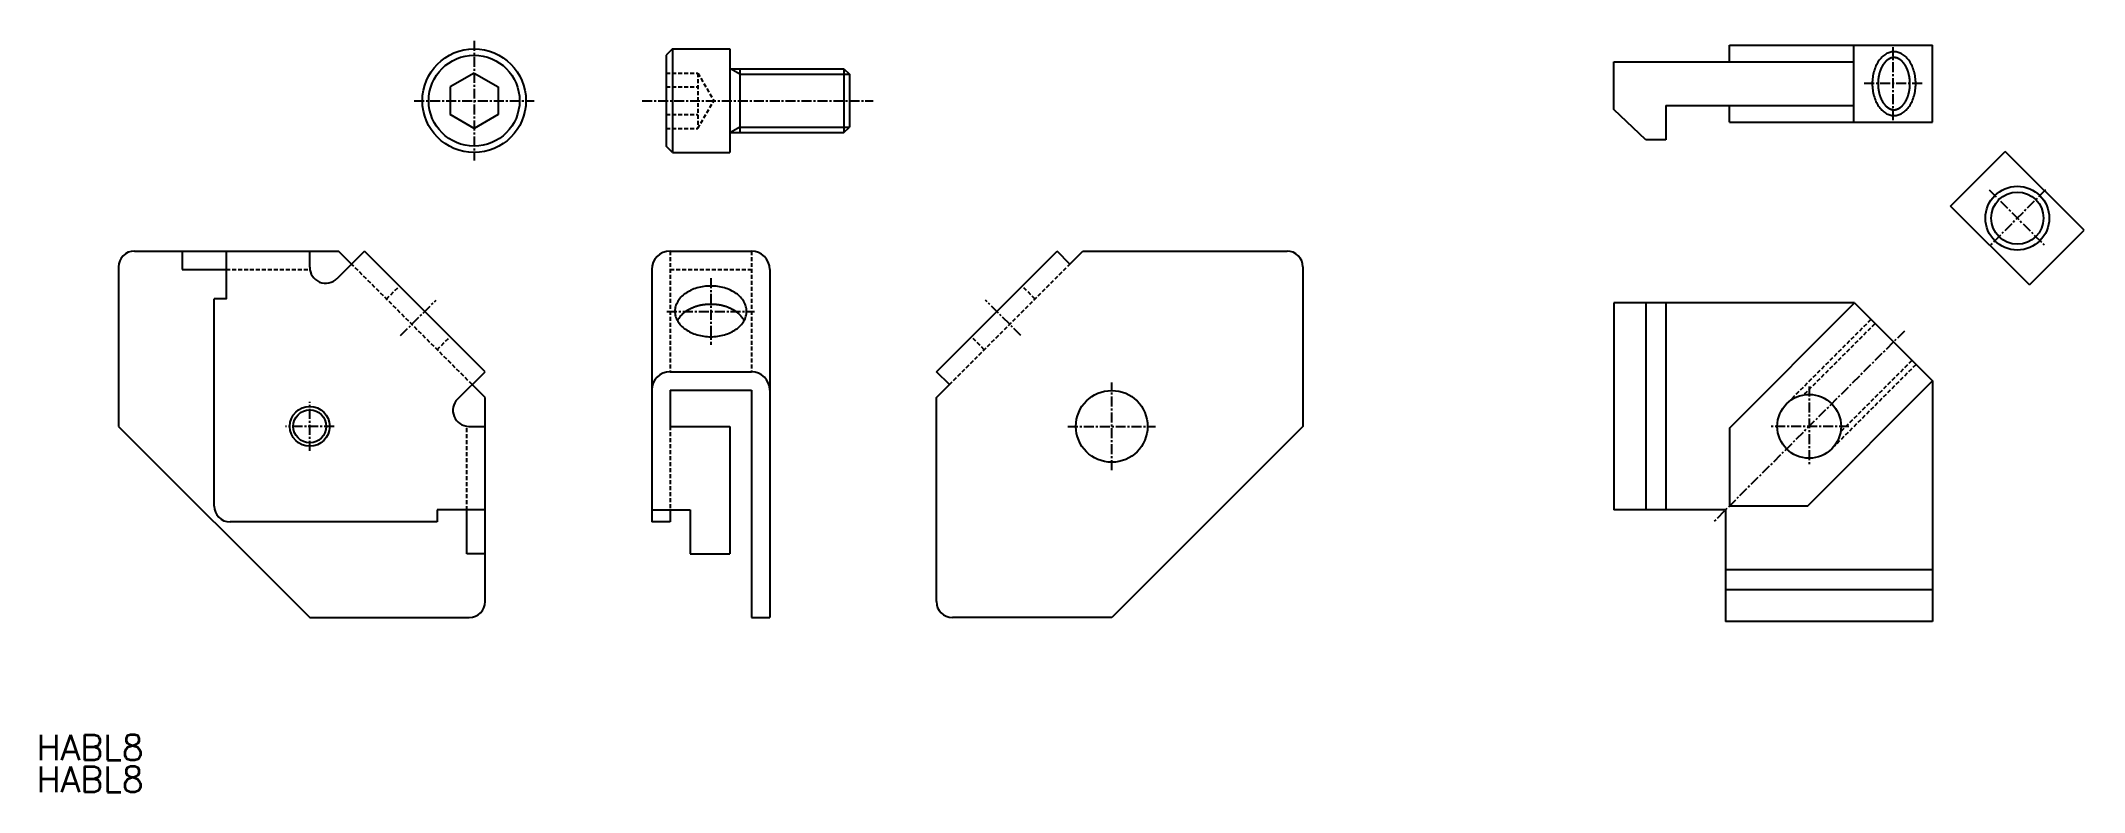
# Model space of a CAD drawing. Extents: x -49 to 207, y -37 to 58.
import ezdxf

# ---------------------------------------------------------------- set-up
doc = ezdxf.new("R2010")
doc.units = 0
doc.linetypes.add('CENTER', pattern=[2, 1.25, -0.25, 0.25, -0.25])
doc.linetypes.add('DASHED', pattern=[0.75, 0.5, -0.25])
doc.layers.get('0').update_dxf_attribs({"linetype": 'CONTINUOUS'})
doc.layers.add('CENTER', color=1, linetype='CENTER')
doc.styles.get("Standard").update_dxf_attribs({"font": 'txt.shx', "bigfont": 'extfont2.shx'})

msp = doc.modelspace()

# ---------------------------------------------------------------- linework, layer by layer
at = {"color": 7, "linetype": 'CONTINUOUS'}
for p, q in [((29.93, 56.76), (29.13, 55.96)), ((29.93, 56.76), (29.93, 43.76)), ((29.93, 56.76), (37.13, 56.76)), ((37.13, 56.76), (37.13, 43.76)), ((162.57, 55.15), (162.57, 57.25)), ((162.57, 57.25), (188.07, 57.25)), ((178.17, 47.55), (178.17, 57.25)), ((188.07, 47.55), (188.07, 57.25)), ((29.13, 55.96), (29.13, 44.56)), ((37.13, 54.26), (51.45, 54.26)), ((38.38, 54.26), (38.38, 46.26)), ((51.45, 54.26), (51.45, 46.26)), ((51.45, 54.26), (52.13, 53.58)), ((148.07, 55.15), (178.17, 55.15)), ((148.07, 49.15), (148.07, 55.15)), ((5.04, 53.72), (2.04, 51.99)), ((2.04, 51.99), (2.04, 48.52)), ((5.04, 53.72), (8.04, 51.99)), ((8.04, 51.99), (8.04, 48.52)), ((52.13, 53.58), (52.13, 46.93)), ((152.07, 45.35), (148.07, 49.15)), ((154.57, 49.65), (178.17, 49.65)), ((154.57, 49.65), (154.57, 45.35)), ((162.57, 47.55), (162.57, 49.65)), ((5.04, 46.79), (2.04, 48.52)), ((8.04, 48.52), (5.04, 46.79)), ((37.13, 46.26), (51.45, 46.26)), ((51.45, 46.26), (52.13, 46.93)), ((162.57, 47.55), (188.07, 47.55)), ((29.93, 43.76), (29.13, 44.56)), ((29.93, 43.76), (37.13, 43.76)), ((154.57, 45.35), (152.07, 45.35)), ((190.32, 37.04), (197.18, 43.9)), ((207.08, 34), (197.18, 43.9)), ((200.22, 27.14), (190.32, 37.04)), ((200.22, 27.14), (207.08, 34)), ((-37.59, 31.39), (-31.59, 31.39)), ((-31.59, 31.39), (-15.59, 31.39)), ((-31.59, 31.39), (-31.59, 29.09)), ((-15.59, 31.39), (-11.97, 31.39)), ((-15.59, 29.35), (-15.59, 31.39)), ((-12.17, 27.93), (-8.72, 31.39)), ((-10.35, 29.76), (-11.97, 31.39)), ((6.41, 16.25), (-8.72, 31.39)), ((29.63, 31.39), (39.83, 31.39)), ((63.05, 16.25), (78.19, 31.39)), ((79.81, 29.76), (78.19, 31.39)), ((79.81, 29.76), (81.44, 31.39)), ((81.44, 31.39), (107.05, 31.39)), ((-39.59, 29.39), (-39.59, 9.39)), ((-31.59, 29.09), (-26.09, 29.09)), ((27.33, 29.09), (27.33, -2.61)), ((42.13, 29.09), (42.13, -14.61)), ((109.05, 29.39), (109.05, 9.39)), ((-27.59, -0.61), (-27.59, 25.39)), ((148.07, 24.89), (148.07, -1.11)), ((178.28, 24.89), (148.07, 24.89)), ((152.07, 24.89), (152.07, -1.11)), ((154.57, 24.89), (154.57, -1.11)), ((162.57, 9.17), (178.28, 24.89)), ((178.28, 24.89), (188.07, 15.1)), ((2.96, 12.8), (6.41, 16.25)), ((29.63, 16.25), (39.83, 16.25)), ((64.68, 14.63), (63.05, 16.25)), ((6.41, 13), (4.79, 14.63)), ((6.41, 9.39), (6.41, 13)), ((29.63, 13.95), (29.63, 9.39)), ((29.63, 13.95), (39.83, 13.95)), ((39.83, 13.95), (39.83, -14.61)), ((63.05, 13), (64.68, 14.63)), ((63.05, -12.61), (63.05, 13)), ((172.35, -0.61), (188.07, 15.1)), ((188.07, 15.1), (188.07, -15.11)), ((-39.59, 9.39), (-15.59, -14.61)), ((4.37, 9.39), (6.41, 9.39)), ((6.41, -6.61), (6.41, 9.39)), ((29.63, 9.39), (37.13, 9.39)), ((37.13, 9.39), (37.13, -6.61)), ((109.05, 9.39), (85.05, -14.61)), ((162.57, 9.17), (162.57, -0.61)), ((6.41, -1.11), (0.41, -1.11)), ((0.41, -1.11), (0.41, -2.61)), ((4.11, -6.61), (4.11, -1.11)), ((27.33, -1.11), (32.13, -1.11)), ((29.63, -1.11), (29.63, -2.61)), ((32.13, -1.11), (32.13, -6.61)), ((162.07, -1.11), (148.07, -1.11)), ((162.07, -1.11), (162.07, -15.11)), ((172.35, -0.61), (162.57, -0.61)), ((0.41, -2.61), (-25.59, -2.61)), ((29.63, -2.61), (27.33, -2.61)), ((6.41, -6.61), (4.11, -6.61)), ((6.41, -12.61), (6.41, -6.61)), ((32.13, -6.61), (37.13, -6.61)), ((188.07, -8.61), (162.07, -8.61)), ((188.07, -11.11), (162.07, -11.11)), ((-15.59, -14.61), (4.41, -14.61)), ((39.83, -14.61), (42.13, -14.61)), ((85.05, -14.61), (65.05, -14.61)), ((188.07, -15.11), (162.07, -15.11))]:
    msp.add_line(p, q, dxfattribs=at)
at = {"color": 3, "linetype": 'CONTINUOUS'}
for p, q in [((38.38, 53.58), (37.21, 54.26)), ((38.38, 53.58), (52.13, 53.58)), ((38.38, 46.93), (37.21, 46.26)), ((38.38, 46.93), (52.13, 46.93))]:
    msp.add_line(p, q, dxfattribs=at)
at = {"color": 3, "linetype": 'DASHED'}
for p, q in [((29.13, 53.72), (33.13, 53.72)), ((29.13, 51.99), (33.13, 51.99)), ((33.13, 53.72), (35.13, 50.26)), ((33.13, 53.72), (33.13, 46.79)), ((33.13, 46.79), (35.13, 50.26)), ((29.13, 48.52), (33.13, 48.52)), ((29.13, 46.79), (33.13, 46.79)), ((29.63, 31.39), (29.63, 16.25)), ((39.83, 31.39), (39.83, 16.25)), ((-26.09, 29.09), (-15.59, 29.09)), ((4.79, 14.63), (-10.35, 29.76)), ((29.63, 29.09), (39.83, 29.09)), ((64.68, 14.63), (79.81, 29.76)), ((-5.96, 25.37), (-4.33, 27)), ((75.43, 25.37), (73.8, 27)), ((0.4, 19.01), (2.03, 20.64)), ((69.06, 19.01), (67.44, 20.64)), ((180.29, 22.76), (169.74, 12.21)), ((180.8, 22.25), (171.87, 13.32)), ((185.94, 17.11), (175.39, 6.56)), ((185.43, 17.62), (176.5, 8.69)), ((4.11, -1.11), (4.11, 9.39)), ((29.63, 9.39), (29.63, -1.11))]:
    msp.add_line(p, q, dxfattribs=at)
at = {"color": 7, "linetype": 'CONTINUOUS'}
msp.add_lwpolyline([(-26.09, 31.39), (-26.09, 25.39), (-27.59, 25.39)], dxfattribs=at)
at = {"color": 3, "linetype": 'CONTINUOUS'}
msp.add_polyline3d([(183.22, 56.4, 0), (183.09, 56.4, 0), (182.95, 56.38, 0), (182.82, 56.36, 0), (182.69, 56.33, 0), (182.56, 56.28, 0), (182.43, 56.23, 0), (182.3, 56.17, 0), (182.18, 56.1, 0), (182.06, 56.02, 0), (181.94, 55.93, 0), (181.82, 55.83, 0), (181.71, 55.73, 0), (181.6, 55.61, 0), (181.49, 55.49, 0), (181.39, 55.37, 0), (181.29, 55.23, 0), (181.2, 55.09, 0), (181.11, 54.94, 0), (181.03, 54.78, 0), (180.95, 54.62, 0), (180.88, 54.46, 0), (180.82, 54.29, 0), (180.76, 54.11, 0), (180.7, 53.93, 0), (180.65, 53.75, 0), (180.61, 53.56, 0), (180.58, 53.37, 0), (180.55, 53.18, 0), (180.53, 52.99, 0), (180.51, 52.79, 0), (180.5, 52.6, 0), (180.5, 52.4, 0), (180.5, 52.2, 0), (180.51, 52.01, 0), (180.53, 51.81, 0), (180.55, 51.62, 0), (180.58, 51.43, 0), (180.61, 51.24, 0), (180.65, 51.05, 0), (180.7, 50.87, 0), (180.76, 50.69, 0), (180.82, 50.51, 0), (180.88, 50.34, 0), (180.95, 50.18, 0), (181.03, 50.02, 0), (181.11, 49.86, 0), (181.2, 49.71, 0), (181.29, 49.57, 0), (181.39, 49.44, 0), (181.49, 49.31, 0), (181.6, 49.19, 0), (181.71, 49.07, 0), (181.82, 48.97, 0), (181.94, 48.87, 0), (182.06, 48.78, 0), (182.18, 48.7, 0), (182.3, 48.63, 0), (182.43, 48.57, 0), (182.56, 48.52, 0), (182.69, 48.48, 0), (182.82, 48.44, 0), (182.95, 48.42, 0), (183.09, 48.4, 0), (183.22, 48.4, 0), (183.35, 48.4, 0), (183.49, 48.42, 0), (183.62, 48.44, 0), (183.75, 48.48, 0), (183.88, 48.52, 0), (184.01, 48.57, 0), (184.14, 48.63, 0), (184.26, 48.7, 0), (184.38, 48.78, 0), (184.5, 48.87, 0), (184.62, 48.97, 0), (184.73, 49.07, 0), (184.84, 49.19, 0), (184.95, 49.31, 0), (185.05, 49.44, 0), (185.15, 49.57, 0), (185.24, 49.71, 0), (185.33, 49.86, 0), (185.41, 50.02, 0), (185.49, 50.18, 0), (185.56, 50.34, 0), (185.62, 50.51, 0), (185.68, 50.69, 0), (185.74, 50.87, 0), (185.78, 51.05, 0), (185.83, 51.24, 0), (185.86, 51.43, 0), (185.89, 51.62, 0), (185.91, 51.81, 0), (185.93, 52.01, 0), (185.94, 52.2, 0), (185.94, 52.4, 0), (185.94, 52.6, 0), (185.93, 52.79, 0), (185.91, 52.99, 0), (185.89, 53.18, 0), (185.86, 53.37, 0), (185.83, 53.56, 0), (185.78, 53.75, 0), (185.74, 53.93, 0), (185.68, 54.11, 0), (185.62, 54.29, 0), (185.56, 54.46, 0), (185.49, 54.62, 0), (185.41, 54.78, 0), (185.33, 54.94, 0), (185.24, 55.09, 0), (185.15, 55.23, 0), (185.05, 55.37, 0), (184.95, 55.49, 0), (184.84, 55.61, 0), (184.73, 55.73, 0), (184.62, 55.83, 0), (184.5, 55.93, 0), (184.38, 56.02, 0), (184.26, 56.1, 0), (184.14, 56.17, 0), (184.01, 56.23, 0), (183.88, 56.28, 0), (183.75, 56.33, 0), (183.62, 56.36, 0), (183.49, 56.38, 0), (183.35, 56.4, 0), (183.22, 56.4, 0)], dxfattribs=at)
at = {"color": 7}
msp.add_polyline3d([(183.22, 55.68, 0), (183.21, 55.68, 0), (183.2, 55.68, 0), (183.19, 55.68, 0), (183.18, 55.68, 0), (183.17, 55.68, 0), (183.16, 55.68, 0), (183.16, 55.68, 0), (183.15, 55.68, 0), (183.14, 55.68, 0), (183.13, 55.68, 0), (183.12, 55.68, 0), (183.11, 55.68, 0), (183.1, 55.67, 0), (183.09, 55.67, 0), (183.08, 55.67, 0), (183.07, 55.67, 0), (183.06, 55.67, 0), (183.06, 55.67, 0), (183.05, 55.67, 0), (183.04, 55.67, 0), (183.03, 55.66, 0), (183.02, 55.66, 0), (183.01, 55.66, 0), (183, 55.66, 0), (182.99, 55.66, 0), (182.98, 55.66, 0), (182.97, 55.65, 0), (182.96, 55.65, 0), (182.96, 55.65, 0), (182.95, 55.65, 0), (182.94, 55.65, 0), (182.93, 55.64, 0), (182.92, 55.64, 0), (182.91, 55.64, 0), (182.9, 55.64, 0), (182.89, 55.63, 0), (182.88, 55.63, 0), (182.87, 55.63, 0), (182.86, 55.62, 0), (182.85, 55.62, 0), (182.84, 55.62, 0), (182.83, 55.61, 0), (182.82, 55.61, 0), (182.82, 55.61, 0), (182.81, 55.6, 0), (182.8, 55.6, 0), (182.79, 55.6, 0), (182.78, 55.59, 0), (182.77, 55.59, 0), (182.76, 55.59, 0), (182.75, 55.58, 0), (182.74, 55.58, 0), (182.73, 55.57, 0), (182.72, 55.57, 0), (182.71, 55.57, 0), (182.7, 55.56, 0), (182.69, 55.56, 0), (182.69, 55.55, 0), (182.68, 55.55, 0), (182.67, 55.54, 0), (182.66, 55.54, 0), (182.65, 55.53, 0), (182.64, 55.53, 0), (182.63, 55.52, 0), (182.62, 55.52, 0), (182.61, 55.51, 0), (182.6, 55.51, 0), (182.59, 55.5, 0), (182.58, 55.5, 0), (182.57, 55.49, 0), (182.56, 55.49, 0), (182.55, 55.48, 0), (182.54, 55.47, 0), (182.53, 55.47, 0), (182.52, 55.46, 0), (182.51, 55.46, 0), (182.5, 55.45, 0), (182.5, 55.44, 0), (182.49, 55.44, 0), (182.48, 55.43, 0), (182.47, 55.42, 0), (182.46, 55.42, 0), (182.45, 55.41, 0), (182.44, 55.4, 0), (182.43, 55.4, 0), (182.42, 55.39, 0), (182.41, 55.38, 0), (182.4, 55.38, 0), (182.39, 55.37, 0), (182.38, 55.36, 0), (182.37, 55.35, 0), (182.36, 55.35, 0), (182.35, 55.34, 0), (182.34, 55.33, 0), (182.33, 55.32, 0), (182.32, 55.31, 0), (182.31, 55.31, 0), (182.31, 55.3, 0), (182.29, 55.29, 0), (182.29, 55.28, 0), (182.28, 55.27, 0), (182.27, 55.26, 0), (182.26, 55.26, 0), (182.25, 55.25, 0), (182.24, 55.24, 0), (182.23, 55.23, 0), (182.22, 55.22, 0), (182.21, 55.21, 0), (182.2, 55.2, 0), (182.19, 55.19, 0), (182.18, 55.18, 0), (182.17, 55.17, 0), (182.16, 55.16, 0), (182.16, 55.16, 0), (182.15, 55.15, 0), (182.14, 55.14, 0), (182.13, 55.13, 0), (182.12, 55.12, 0), (182.11, 55.11, 0), (182.1, 55.1, 0), (182.09, 55.08, 0), (182.08, 55.07, 0), (182.07, 55.06, 0), (182.06, 55.05, 0), (182.06, 55.04, 0), (182.05, 55.03, 0), (182.04, 55.02, 0), (182.03, 55.01, 0), (182.02, 55, 0), (182.01, 54.99, 0), (182, 54.98, 0), (181.99, 54.97, 0), (181.98, 54.95, 0), (181.97, 54.94, 0), (181.97, 54.93, 0), (181.96, 54.92, 0), (181.95, 54.91, 0), (181.94, 54.9, 0), (181.93, 54.88, 0), (181.92, 54.87, 0), (181.91, 54.86, 0), (181.91, 54.85, 0), (181.9, 54.83, 0), (181.89, 54.82, 0), (181.88, 54.81, 0), (181.87, 54.8, 0), (181.86, 54.78, 0), (181.86, 54.77, 0), (181.85, 54.76, 0), (181.84, 54.75, 0), (181.83, 54.73, 0), (181.82, 54.72, 0), (181.81, 54.71, 0), (181.81, 54.69, 0), (181.8, 54.68, 0), (181.79, 54.67, 0), (181.78, 54.65, 0), (181.77, 54.64, 0), (181.77, 54.63, 0), (181.76, 54.61, 0), (181.75, 54.6, 0), (181.74, 54.59, 0), (181.74, 54.57, 0), (181.73, 54.56, 0), (181.72, 54.54, 0), (181.71, 54.53, 0), (181.71, 54.51, 0), (181.7, 54.5, 0), (181.69, 54.49, 0), (181.68, 54.47, 0), (181.68, 54.46, 0), (181.67, 54.44, 0), (181.66, 54.43, 0), (181.65, 54.41, 0), (181.65, 54.4, 0), (181.64, 54.38, 0), (181.63, 54.37, 0), (181.62, 54.35, 0), (181.62, 54.34, 0), (181.61, 54.32, 0), (181.6, 54.31, 0), (181.6, 54.29, 0), (181.59, 54.28, 0), (181.58, 54.26, 0), (181.58, 54.25, 0), (181.57, 54.23, 0), (181.56, 54.21, 0), (181.56, 54.2, 0), (181.55, 54.18, 0), (181.54, 54.17, 0), (181.54, 54.15, 0), (181.53, 54.13, 0), (181.53, 54.12, 0), (181.52, 54.1, 0), (181.51, 54.09, 0), (181.51, 54.07, 0), (181.5, 54.05, 0), (181.49, 54.04, 0), (181.49, 54.02, 0), (181.48, 54, 0), (181.48, 53.99, 0), (181.47, 53.97, 0), (181.47, 53.95, 0), (181.46, 53.94, 0), (181.45, 53.92, 0), (181.45, 53.9, 0), (181.44, 53.89, 0), (181.44, 53.87, 0), (181.43, 53.85, 0), (181.43, 53.84, 0), (181.42, 53.82, 0), (181.42, 53.8, 0), (181.41, 53.78, 0), (181.41, 53.77, 0), (181.4, 53.75, 0), (181.4, 53.73, 0), (181.39, 53.72, 0), (181.39, 53.7, 0), (181.38, 53.68, 0), (181.38, 53.66, 0), (181.37, 53.65, 0), (181.37, 53.63, 0), (181.36, 53.61, 0), (181.36, 53.59, 0), (181.35, 53.57, 0), (181.35, 53.56, 0), (181.35, 53.54, 0), (181.34, 53.52, 0), (181.34, 53.5, 0), (181.33, 53.48, 0), (181.33, 53.47, 0), (181.33, 53.45, 0), (181.32, 53.43, 0), (181.32, 53.41, 0), (181.31, 53.39, 0), (181.31, 53.38, 0), (181.31, 53.36, 0), (181.3, 53.34, 0), (181.3, 53.32, 0), (181.3, 53.3, 0), (181.29, 53.28, 0), (181.29, 53.27, 0), (181.29, 53.25, 0), (181.28, 53.23, 0), (181.28, 53.21, 0), (181.28, 53.19, 0), (181.28, 53.17, 0), (181.27, 53.16, 0), (181.27, 53.14, 0), (181.27, 53.12, 0), (181.26, 53.1, 0), (181.26, 53.08, 0), (181.26, 53.06, 0), (181.26, 53.04, 0), (181.25, 53.02, 0), (181.25, 53.01, 0), (181.25, 52.99, 0), (181.25, 52.97, 0), (181.25, 52.95, 0), (181.25, 52.93, 0), (181.24, 52.91, 0), (181.24, 52.89, 0), (181.24, 52.87, 0), (181.24, 52.85, 0), (181.24, 52.84, 0), (181.23, 52.82, 0), (181.23, 52.8, 0), (181.23, 52.78, 0), (181.23, 52.76, 0), (181.23, 52.74, 0), (181.23, 52.72, 0), (181.23, 52.7, 0), (181.22, 52.68, 0), (181.22, 52.66, 0), (181.22, 52.64, 0), (181.22, 52.63, 0), (181.22, 52.61, 0), (181.22, 52.59, 0), (181.22, 52.57, 0), (181.22, 52.55, 0), (181.22, 52.53, 0), (181.22, 52.51, 0), (181.22, 52.49, 0), (181.22, 52.47, 0), (181.22, 52.45, 0), (181.22, 52.43, 0), (181.22, 52.42, 0), (181.22, 52.4, 0), (181.22, 52.38, 0), (181.22, 52.36, 0), (181.22, 52.34, 0), (181.22, 52.32, 0), (181.22, 52.3, 0), (181.22, 52.28, 0), (181.22, 52.26, 0), (181.22, 52.24, 0), (181.22, 52.22, 0), (181.22, 52.2, 0), (181.22, 52.19, 0), (181.22, 52.17, 0), (181.22, 52.15, 0), (181.22, 52.13, 0), (181.23, 52.11, 0), (181.23, 52.09, 0), (181.23, 52.07, 0), (181.23, 52.05, 0), (181.23, 52.03, 0), (181.23, 52.01, 0), (181.23, 51.99, 0), (181.24, 51.98, 0), (181.24, 51.96, 0), (181.24, 51.94, 0), (181.24, 51.92, 0), (181.24, 51.9, 0), (181.24, 51.88, 0), (181.25, 51.86, 0), (181.25, 51.84, 0), (181.25, 51.82, 0), (181.25, 51.81, 0), (181.25, 51.79, 0), (181.26, 51.77, 0), (181.26, 51.75, 0), (181.26, 51.73, 0), (181.26, 51.71, 0), (181.27, 51.69, 0), (181.27, 51.67, 0), (181.27, 51.66, 0), (181.28, 51.64, 0), (181.28, 51.62, 0), (181.28, 51.6, 0), (181.28, 51.58, 0), (181.29, 51.56, 0), (181.29, 51.54, 0), (181.29, 51.53, 0), (181.3, 51.51, 0), (181.3, 51.49, 0), (181.3, 51.47, 0), (181.31, 51.45, 0), (181.31, 51.43, 0), (181.31, 51.42, 0), (181.32, 51.4, 0), (181.32, 51.38, 0), (181.32, 51.36, 0), (181.33, 51.34, 0), (181.33, 51.33, 0), (181.34, 51.31, 0), (181.34, 51.29, 0), (181.34, 51.27, 0), (181.35, 51.25, 0), (181.35, 51.24, 0), (181.36, 51.22, 0), (181.36, 51.2, 0), (181.37, 51.18, 0), (181.37, 51.17, 0), (181.38, 51.15, 0), (181.38, 51.13, 0), (181.38, 51.11, 0), (181.39, 51.09, 0), (181.4, 51.08, 0), (181.4, 51.06, 0), (181.4, 51.04, 0), (181.41, 51.03, 0), (181.41, 51.01, 0), (181.42, 50.99, 0), (181.43, 50.97, 0), (181.43, 50.96, 0), (181.44, 50.94, 0), (181.44, 50.92, 0), (181.45, 50.91, 0), (181.45, 50.89, 0), (181.46, 50.87, 0), (181.46, 50.86, 0), (181.47, 50.84, 0), (181.47, 50.82, 0), (181.48, 50.81, 0), (181.49, 50.79, 0), (181.49, 50.77, 0), (181.5, 50.76, 0), (181.5, 50.74, 0), (181.51, 50.72, 0), (181.52, 50.71, 0), (181.52, 50.69, 0), (181.53, 50.68, 0), (181.53, 50.66, 0), (181.54, 50.64, 0), (181.55, 50.63, 0), (181.55, 50.61, 0), (181.56, 50.6, 0), (181.57, 50.58, 0), (181.57, 50.56, 0), (181.58, 50.55, 0), (181.59, 50.53, 0), (181.59, 50.52, 0), (181.6, 50.5, 0), (181.61, 50.49, 0), (181.61, 50.47, 0), (181.62, 50.46, 0), (181.63, 50.44, 0), (181.63, 50.43, 0), (181.64, 50.41, 0), (181.65, 50.4, 0), (181.66, 50.38, 0), (181.66, 50.37, 0), (181.67, 50.35, 0), (181.68, 50.34, 0), (181.69, 50.32, 0), (181.69, 50.31, 0), (181.7, 50.29, 0), (181.71, 50.28, 0), (181.72, 50.27, 0), (181.72, 50.25, 0), (181.73, 50.24, 0), (181.74, 50.22, 0), (181.75, 50.21, 0), (181.75, 50.2, 0), (181.76, 50.18, 0), (181.77, 50.17, 0), (181.78, 50.15, 0), (181.79, 50.14, 0), (181.79, 50.13, 0), (181.8, 50.11, 0), (181.81, 50.1, 0), (181.82, 50.09, 0), (181.83, 50.07, 0), (181.84, 50.06, 0), (181.84, 50.05, 0), (181.85, 50.04, 0), (181.86, 50.02, 0), (181.87, 50.01, 0), (181.88, 50, 0), (181.88, 49.99, 0), (181.89, 49.97, 0), (181.9, 49.96, 0), (181.91, 49.95, 0), (181.92, 49.94, 0), (181.93, 49.92, 0), (181.94, 49.91, 0), (181.94, 49.9, 0), (181.95, 49.89, 0), (181.96, 49.88, 0), (181.97, 49.87, 0), (181.98, 49.85, 0), (181.99, 49.84, 0), (182, 49.83, 0), (182.01, 49.82, 0), (182.01, 49.81, 0), (182.02, 49.8, 0), (182.03, 49.79, 0), (182.04, 49.78, 0), (182.05, 49.76, 0), (182.06, 49.75, 0), (182.07, 49.74, 0), (182.08, 49.73, 0), (182.09, 49.72, 0), (182.1, 49.71, 0), (182.1, 49.7, 0), (182.11, 49.69, 0), (182.12, 49.68, 0), (182.13, 49.67, 0), (182.14, 49.66, 0), (182.15, 49.65, 0), (182.16, 49.64, 0), (182.17, 49.63, 0), (182.18, 49.62, 0), (182.19, 49.61, 0), (182.2, 49.6, 0), (182.21, 49.59, 0), (182.22, 49.59, 0), (182.22, 49.58, 0), (182.23, 49.57, 0), (182.24, 49.56, 0), (182.25, 49.55, 0), (182.26, 49.54, 0), (182.27, 49.53, 0), (182.28, 49.52, 0), (182.29, 49.52, 0), (182.3, 49.51, 0), (182.31, 49.5, 0), (182.32, 49.49, 0), (182.33, 49.48, 0), (182.34, 49.47, 0), (182.35, 49.47, 0), (182.36, 49.46, 0), (182.37, 49.45, 0), (182.38, 49.44, 0), (182.38, 49.44, 0), (182.4, 49.43, 0), (182.4, 49.42, 0), (182.41, 49.41, 0), (182.42, 49.41, 0), (182.43, 49.4, 0), (182.44, 49.39, 0), (182.45, 49.39, 0), (182.46, 49.38, 0), (182.47, 49.37, 0), (182.48, 49.37, 0), (182.49, 49.36, 0), (182.5, 49.35, 0), (182.51, 49.35, 0), (182.52, 49.34, 0), (182.53, 49.34, 0), (182.54, 49.33, 0), (182.55, 49.32, 0), (182.56, 49.32, 0), (182.57, 49.31, 0), (182.57, 49.31, 0), (182.59, 49.3, 0), (182.59, 49.3, 0), (182.6, 49.29, 0), (182.61, 49.29, 0), (182.62, 49.28, 0), (182.63, 49.28, 0), (182.64, 49.27, 0), (182.65, 49.27, 0), (182.66, 49.26, 0), (182.67, 49.26, 0), (182.68, 49.25, 0), (182.69, 49.25, 0), (182.7, 49.24, 0), (182.71, 49.24, 0), (182.72, 49.23, 0), (182.73, 49.23, 0), (182.74, 49.23, 0), (182.75, 49.22, 0), (182.75, 49.22, 0), (182.76, 49.21, 0), (182.77, 49.21, 0), (182.78, 49.21, 0), (182.79, 49.2, 0), (182.8, 49.2, 0), (182.81, 49.2, 0), (182.82, 49.19, 0), (182.83, 49.19, 0), (182.84, 49.19, 0), (182.85, 49.18, 0), (182.86, 49.18, 0), (182.87, 49.18, 0), (182.88, 49.17, 0), (182.88, 49.17, 0), (182.9, 49.17, 0), (182.9, 49.17, 0), (182.91, 49.16, 0), (182.92, 49.16, 0), (182.93, 49.16, 0), (182.94, 49.16, 0), (182.95, 49.15, 0), (182.96, 49.15, 0), (182.97, 49.15, 0), (182.98, 49.15, 0), (182.99, 49.15, 0), (183, 49.14, 0), (183.01, 49.14, 0), (183.01, 49.14, 0), (183.02, 49.14, 0), (183.03, 49.14, 0), (183.04, 49.13, 0), (183.05, 49.13, 0), (183.06, 49.13, 0), (183.07, 49.13, 0), (183.08, 49.13, 0), (183.09, 49.13, 0), (183.1, 49.13, 0), (183.11, 49.13, 0), (183.12, 49.13, 0), (183.12, 49.12, 0), (183.13, 49.12, 0), (183.14, 49.12, 0), (183.15, 49.12, 0), (183.16, 49.12, 0), (183.17, 49.12, 0), (183.18, 49.12, 0), (183.19, 49.12, 0), (183.2, 49.12, 0), (183.21, 49.12, 0), (183.22, 49.12, 0), (183.22, 49.12, 0), (183.23, 49.12, 0), (183.24, 49.12, 0), (183.25, 49.12, 0), (183.26, 49.12, 0), (183.27, 49.12, 0), (183.28, 49.12, 0), (183.29, 49.12, 0), (183.3, 49.12, 0), (183.31, 49.12, 0), (183.32, 49.12, 0), (183.32, 49.13, 0), (183.33, 49.13, 0), (183.34, 49.13, 0), (183.35, 49.13, 0), (183.36, 49.13, 0), (183.37, 49.13, 0), (183.38, 49.13, 0), (183.39, 49.13, 0), (183.4, 49.13, 0), (183.41, 49.14, 0), (183.42, 49.14, 0), (183.43, 49.14, 0), (183.43, 49.14, 0), (183.44, 49.14, 0), (183.45, 49.14, 0), (183.46, 49.15, 0), (183.47, 49.15, 0), (183.48, 49.15, 0), (183.49, 49.15, 0), (183.5, 49.16, 0), (183.51, 49.16, 0), (183.52, 49.16, 0), (183.53, 49.16, 0), (183.53, 49.16, 0), (183.54, 49.17, 0), (183.55, 49.17, 0), (183.56, 49.17, 0), (183.57, 49.18, 0), (183.58, 49.18, 0), (183.59, 49.18, 0), (183.6, 49.19, 0), (183.61, 49.19, 0), (183.62, 49.19, 0), (183.63, 49.2, 0), (183.64, 49.2, 0), (183.65, 49.2, 0), (183.66, 49.21, 0), (183.67, 49.21, 0), (183.68, 49.21, 0), (183.68, 49.22, 0), (183.69, 49.22, 0), (183.7, 49.22, 0), (183.71, 49.23, 0), (183.72, 49.23, 0), (183.73, 49.24, 0), (183.74, 49.24, 0), (183.75, 49.25, 0), (183.76, 49.25, 0), (183.77, 49.26, 0), (183.78, 49.26, 0), (183.79, 49.27, 0), (183.8, 49.27, 0), (183.81, 49.28, 0), (183.82, 49.28, 0), (183.83, 49.29, 0), (183.84, 49.29, 0), (183.84, 49.3, 0), (183.85, 49.3, 0), (183.86, 49.31, 0), (183.87, 49.31, 0), (183.88, 49.32, 0), (183.89, 49.32, 0), (183.9, 49.33, 0), (183.91, 49.34, 0), (183.92, 49.34, 0), (183.93, 49.35, 0), (183.94, 49.35, 0), (183.95, 49.36, 0), (183.96, 49.37, 0), (183.97, 49.37, 0), (183.98, 49.38, 0), (183.99, 49.39, 0), (184, 49.39, 0), (184.01, 49.4, 0), (184.02, 49.41, 0), (184.03, 49.41, 0), (184.04, 49.42, 0), (184.04, 49.43, 0), (184.06, 49.44, 0), (184.06, 49.44, 0), (184.07, 49.45, 0), (184.08, 49.46, 0), (184.09, 49.47, 0), (184.1, 49.48, 0), (184.11, 49.48, 0), (184.12, 49.49, 0), (184.13, 49.5, 0), (184.14, 49.51, 0), (184.15, 49.52, 0), (184.16, 49.52, 0), (184.17, 49.53, 0), (184.18, 49.54, 0), (184.19, 49.55, 0), (184.2, 49.56, 0), (184.21, 49.57, 0), (184.22, 49.58, 0), (184.22, 49.59, 0), (184.23, 49.59, 0), (184.24, 49.6, 0), (184.25, 49.61, 0), (184.26, 49.62, 0), (184.27, 49.63, 0), (184.28, 49.64, 0), (184.29, 49.65, 0), (184.3, 49.66, 0), (184.31, 49.67, 0), (184.32, 49.68, 0), (184.33, 49.69, 0), (184.34, 49.7, 0), (184.34, 49.71, 0), (184.35, 49.72, 0), (184.36, 49.73, 0), (184.37, 49.74, 0), (184.38, 49.75, 0), (184.39, 49.76, 0), (184.4, 49.78, 0), (184.41, 49.79, 0), (184.42, 49.8, 0), (184.43, 49.81, 0), (184.43, 49.82, 0), (184.44, 49.83, 0), (184.45, 49.84, 0), (184.46, 49.85, 0), (184.47, 49.87, 0), (184.48, 49.88, 0), (184.49, 49.89, 0), (184.5, 49.9, 0), (184.5, 49.91, 0), (184.51, 49.92, 0), (184.52, 49.94, 0), (184.53, 49.95, 0), (184.54, 49.96, 0), (184.55, 49.97, 0), (184.56, 49.99, 0), (184.56, 50, 0), (184.57, 50.01, 0), (184.58, 50.02, 0), (184.59, 50.04, 0), (184.6, 50.05, 0), (184.6, 50.06, 0), (184.61, 50.08, 0), (184.62, 50.09, 0), (184.63, 50.1, 0), (184.64, 50.11, 0), (184.65, 50.13, 0), (184.65, 50.14, 0), (184.66, 50.15, 0), (184.67, 50.17, 0), (184.68, 50.18, 0), (184.69, 50.2, 0), (184.69, 50.21, 0), (184.7, 50.22, 0), (184.71, 50.24, 0), (184.72, 50.25, 0), (184.72, 50.27, 0), (184.73, 50.28, 0), (184.74, 50.29, 0), (184.75, 50.31, 0), (184.75, 50.32, 0), (184.76, 50.34, 0), (184.77, 50.35, 0), (184.78, 50.37, 0), (184.78, 50.38, 0), (184.79, 50.4, 0), (184.8, 50.41, 0), (184.81, 50.43, 0), (184.81, 50.44, 0), (184.82, 50.46, 0), (184.83, 50.47, 0), (184.83, 50.49, 0), (184.84, 50.5, 0), (184.85, 50.52, 0), (184.85, 50.53, 0), (184.86, 50.55, 0), (184.87, 50.56, 0), (184.87, 50.58, 0), (184.88, 50.6, 0), (184.89, 50.61, 0), (184.89, 50.63, 0), (184.9, 50.64, 0), (184.91, 50.66, 0), (184.91, 50.67, 0), (184.92, 50.69, 0), (184.92, 50.71, 0), (184.93, 50.72, 0), (184.94, 50.74, 0), (184.94, 50.76, 0), (184.95, 50.77, 0), (184.95, 50.79, 0), (184.96, 50.81, 0), (184.97, 50.82, 0), (184.97, 50.84, 0), (184.98, 50.86, 0), (184.98, 50.87, 0), (184.99, 50.89, 0), (184.99, 50.91, 0), (185, 50.92, 0), (185, 50.94, 0), (185.01, 50.96, 0), (185.01, 50.97, 0), (185.02, 50.99, 0), (185.03, 51.01, 0), (185.03, 51.03, 0), (185.03, 51.04, 0), (185.04, 51.06, 0), (185.04, 51.08, 0), (185.05, 51.09, 0), (185.06, 51.11, 0), (185.06, 51.13, 0), (185.06, 51.15, 0), (185.07, 51.17, 0), (185.07, 51.18, 0), (185.08, 51.2, 0), (185.08, 51.22, 0), (185.09, 51.24, 0), (185.09, 51.25, 0), (185.09, 51.27, 0), (185.1, 51.29, 0), (185.1, 51.31, 0), (185.11, 51.33, 0), (185.11, 51.34, 0), (185.12, 51.36, 0), (185.12, 51.38, 0), (185.12, 51.4, 0), (185.13, 51.42, 0), (185.13, 51.43, 0), (185.13, 51.45, 0), (185.14, 51.47, 0), (185.14, 51.49, 0), (185.14, 51.51, 0), (185.15, 51.53, 0), (185.15, 51.54, 0), (185.15, 51.56, 0), (185.16, 51.58, 0), (185.16, 51.6, 0), (185.16, 51.62, 0), (185.16, 51.64, 0), (185.17, 51.66, 0), (185.17, 51.67, 0), (185.17, 51.69, 0), (185.18, 51.71, 0), (185.18, 51.73, 0), (185.18, 51.75, 0), (185.18, 51.77, 0), (185.19, 51.79, 0), (185.19, 51.81, 0), (185.19, 51.82, 0), (185.19, 51.84, 0), (185.19, 51.86, 0), (185.2, 51.88, 0), (185.2, 51.9, 0), (185.2, 51.92, 0), (185.2, 51.94, 0), (185.2, 51.96, 0), (185.21, 51.98, 0), (185.21, 51.99, 0), (185.21, 52.01, 0), (185.21, 52.03, 0), (185.21, 52.05, 0), (185.21, 52.07, 0), (185.21, 52.09, 0), (185.21, 52.11, 0), (185.22, 52.13, 0), (185.22, 52.15, 0), (185.22, 52.17, 0), (185.22, 52.19, 0), (185.22, 52.2, 0), (185.22, 52.22, 0), (185.22, 52.24, 0), (185.22, 52.26, 0), (185.22, 52.28, 0), (185.22, 52.3, 0), (185.22, 52.32, 0), (185.22, 52.34, 0), (185.22, 52.36, 0), (185.22, 52.38, 0), (185.22, 52.4, 0), (185.22, 52.42, 0), (185.22, 52.43, 0), (185.22, 52.45, 0), (185.22, 52.47, 0), (185.22, 52.49, 0), (185.22, 52.51, 0), (185.22, 52.53, 0), (185.22, 52.55, 0), (185.22, 52.57, 0), (185.22, 52.59, 0), (185.22, 52.61, 0), (185.22, 52.63, 0), (185.22, 52.64, 0), (185.22, 52.66, 0), (185.22, 52.68, 0), (185.21, 52.7, 0), (185.21, 52.72, 0), (185.21, 52.74, 0), (185.21, 52.76, 0), (185.21, 52.78, 0), (185.21, 52.8, 0), (185.21, 52.82, 0), (185.2, 52.84, 0), (185.2, 52.85, 0), (185.2, 52.87, 0), (185.2, 52.89, 0), (185.2, 52.91, 0), (185.19, 52.93, 0), (185.19, 52.95, 0), (185.19, 52.97, 0), (185.19, 52.99, 0), (185.19, 53.01, 0), (185.18, 53.02, 0), (185.18, 53.04, 0), (185.18, 53.06, 0), (185.18, 53.08, 0), (185.18, 53.1, 0), (185.17, 53.12, 0), (185.17, 53.14, 0), (185.17, 53.16, 0), (185.16, 53.17, 0), (185.16, 53.19, 0), (185.16, 53.21, 0), (185.16, 53.23, 0), (185.15, 53.25, 0), (185.15, 53.27, 0), (185.15, 53.28, 0), (185.14, 53.3, 0), (185.14, 53.32, 0), (185.13, 53.34, 0), (185.13, 53.36, 0), (185.13, 53.38, 0), (185.12, 53.39, 0), (185.12, 53.41, 0), (185.12, 53.43, 0), (185.11, 53.45, 0), (185.11, 53.47, 0), (185.1, 53.48, 0), (185.1, 53.5, 0), (185.1, 53.52, 0), (185.09, 53.54, 0), (185.09, 53.56, 0), (185.08, 53.57, 0), (185.08, 53.59, 0), (185.08, 53.61, 0), (185.07, 53.63, 0), (185.07, 53.65, 0), (185.06, 53.66, 0), (185.06, 53.68, 0), (185.05, 53.7, 0), (185.05, 53.72, 0), (185.04, 53.73, 0), (185.04, 53.75, 0), (185.03, 53.77, 0), (185.03, 53.78, 0), (185.02, 53.8, 0), (185.02, 53.82, 0), (185.01, 53.84, 0), (185.01, 53.85, 0), (185, 53.87, 0), (185, 53.89, 0), (184.99, 53.9, 0), (184.99, 53.92, 0), (184.98, 53.94, 0), (184.97, 53.95, 0), (184.97, 53.97, 0), (184.96, 53.99, 0), (184.96, 54, 0), (184.95, 54.02, 0), (184.94, 54.04, 0), (184.94, 54.05, 0), (184.93, 54.07, 0), (184.93, 54.09, 0), (184.92, 54.1, 0), (184.91, 54.12, 0), (184.91, 54.13, 0), (184.9, 54.15, 0), (184.9, 54.17, 0), (184.89, 54.18, 0), (184.88, 54.2, 0), (184.88, 54.21, 0), (184.87, 54.23, 0), (184.86, 54.25, 0), (184.86, 54.26, 0), (184.85, 54.28, 0), (184.84, 54.29, 0), (184.84, 54.31, 0), (184.83, 54.32, 0), (184.82, 54.34, 0), (184.81, 54.35, 0), (184.81, 54.37, 0), (184.8, 54.38, 0), (184.79, 54.4, 0), (184.79, 54.41, 0), (184.78, 54.43, 0), (184.77, 54.44, 0), (184.76, 54.46, 0), (184.76, 54.47, 0), (184.75, 54.49, 0), (184.74, 54.5, 0), (184.74, 54.51, 0), (184.73, 54.53, 0), (184.72, 54.54, 0), (184.71, 54.56, 0), (184.7, 54.57, 0), (184.7, 54.59, 0), (184.69, 54.6, 0), (184.68, 54.61, 0), (184.67, 54.63, 0), (184.66, 54.64, 0), (184.66, 54.65, 0), (184.65, 54.67, 0), (184.64, 54.68, 0), (184.63, 54.69, 0), (184.62, 54.71, 0), (184.62, 54.72, 0), (184.61, 54.73, 0), (184.6, 54.75, 0), (184.59, 54.76, 0), (184.58, 54.77, 0), (184.58, 54.78, 0), (184.57, 54.8, 0), (184.56, 54.81, 0), (184.55, 54.82, 0), (184.54, 54.83, 0), (184.53, 54.85, 0), (184.53, 54.86, 0), (184.52, 54.87, 0), (184.51, 54.88, 0), (184.5, 54.9, 0), (184.49, 54.91, 0), (184.48, 54.92, 0), (184.47, 54.93, 0), (184.46, 54.94, 0), (184.46, 54.95, 0), (184.45, 54.97, 0), (184.44, 54.98, 0), (184.43, 54.99, 0), (184.42, 55, 0), (184.41, 55.01, 0), (184.4, 55.02, 0), (184.39, 55.03, 0), (184.38, 55.04, 0), (184.38, 55.05, 0), (184.37, 55.06, 0), (184.36, 55.07, 0), (184.35, 55.08, 0), (184.34, 55.1, 0), (184.33, 55.11, 0), (184.32, 55.12, 0), (184.31, 55.13, 0), (184.3, 55.14, 0), (184.29, 55.15, 0), (184.28, 55.16, 0), (184.28, 55.16, 0), (184.27, 55.17, 0), (184.26, 55.18, 0), (184.25, 55.19, 0), (184.24, 55.2, 0), (184.23, 55.21, 0), (184.22, 55.22, 0), (184.21, 55.23, 0), (184.2, 55.24, 0), (184.19, 55.25, 0), (184.18, 55.26, 0), (184.17, 55.27, 0), (184.16, 55.27, 0), (184.15, 55.28, 0), (184.14, 55.29, 0), (184.13, 55.3, 0), (184.13, 55.31, 0), (184.12, 55.31, 0), (184.11, 55.32, 0), (184.1, 55.33, 0), (184.09, 55.34, 0), (184.08, 55.35, 0), (184.07, 55.35, 0), (184.06, 55.36, 0), (184.05, 55.37, 0), (184.04, 55.38, 0), (184.03, 55.38, 0), (184.02, 55.39, 0), (184.01, 55.4, 0), (184, 55.4, 0), (183.99, 55.41, 0), (183.98, 55.42, 0), (183.97, 55.42, 0), (183.96, 55.43, 0), (183.96, 55.44, 0), (183.94, 55.44, 0), (183.94, 55.45, 0), (183.93, 55.46, 0), (183.92, 55.46, 0), (183.91, 55.47, 0), (183.9, 55.47, 0), (183.89, 55.48, 0), (183.88, 55.49, 0), (183.87, 55.49, 0), (183.86, 55.5, 0), (183.85, 55.5, 0), (183.84, 55.51, 0), (183.83, 55.51, 0), (183.82, 55.52, 0), (183.81, 55.52, 0), (183.8, 55.53, 0), (183.79, 55.53, 0), (183.78, 55.54, 0), (183.77, 55.54, 0), (183.76, 55.55, 0), (183.75, 55.55, 0), (183.75, 55.56, 0), (183.74, 55.56, 0), (183.73, 55.57, 0), (183.72, 55.57, 0), (183.71, 55.57, 0), (183.7, 55.58, 0), (183.69, 55.58, 0), (183.68, 55.59, 0), (183.67, 55.59, 0), (183.66, 55.59, 0), (183.65, 55.6, 0), (183.64, 55.6, 0), (183.63, 55.6, 0), (183.62, 55.61, 0), (183.61, 55.61, 0), (183.6, 55.61, 0), (183.6, 55.62, 0), (183.59, 55.62, 0), (183.58, 55.62, 0), (183.57, 55.63, 0), (183.56, 55.63, 0), (183.55, 55.63, 0), (183.54, 55.64, 0), (183.53, 55.64, 0), (183.52, 55.64, 0), (183.51, 55.64, 0), (183.5, 55.65, 0), (183.49, 55.65, 0), (183.49, 55.65, 0), (183.47, 55.65, 0), (183.47, 55.65, 0), (183.46, 55.66, 0), (183.45, 55.66, 0), (183.44, 55.66, 0), (183.43, 55.66, 0), (183.42, 55.66, 0), (183.41, 55.66, 0), (183.4, 55.67, 0), (183.39, 55.67, 0), (183.38, 55.67, 0), (183.38, 55.67, 0), (183.37, 55.67, 0), (183.36, 55.67, 0), (183.35, 55.67, 0), (183.34, 55.67, 0), (183.33, 55.68, 0), (183.32, 55.68, 0), (183.31, 55.68, 0), (183.3, 55.68, 0), (183.29, 55.68, 0), (183.28, 55.68, 0), (183.27, 55.68, 0), (183.26, 55.68, 0), (183.26, 55.68, 0), (183.25, 55.68, 0), (183.24, 55.68, 0), (183.23, 55.68, 0), (183.22, 55.68, 0)], dxfattribs=at)
at = {"color": 7, "linetype": 'CONTINUOUS'}
for points in [[(39.23, 23.82, 0), (39.23, 23.98, 0), (39.21, 24.13, 0), (39.19, 24.29, 0), (39.15, 24.44, 0), (39.1, 24.59, 0), (39.04, 24.74, 0), (38.97, 24.89, 0), (38.89, 25.04, 0), (38.8, 25.18, 0), (38.7, 25.32, 0), (38.59, 25.45, 0), (38.48, 25.59, 0), (38.35, 25.71, 0), (38.21, 25.84, 0), (38.07, 25.96, 0), (37.92, 26.07, 0), (37.76, 26.18, 0), (37.59, 26.28, 0), (37.41, 26.37, 0), (37.23, 26.46, 0), (37.05, 26.55, 0), (36.85, 26.63, 0), (36.66, 26.7, 0), (36.46, 26.76, 0), (36.25, 26.82, 0), (36.04, 26.86, 0), (35.83, 26.91, 0), (35.61, 26.94, 0), (35.39, 26.97, 0), (35.17, 26.99, 0), (34.95, 27, 0), (34.73, 27, 0), (34.51, 27, 0), (34.29, 26.99, 0), (34.07, 26.97, 0), (33.86, 26.94, 0), (33.64, 26.91, 0), (33.43, 26.86, 0), (33.22, 26.82, 0), (33.01, 26.76, 0), (32.81, 26.7, 0), (32.61, 26.63, 0), (32.42, 26.55, 0), (32.23, 26.46, 0), (32.05, 26.37, 0), (31.88, 26.28, 0), (31.71, 26.18, 0), (31.55, 26.07, 0), (31.4, 25.96, 0), (31.26, 25.84, 0), (31.12, 25.71, 0), (30.99, 25.59, 0), (30.87, 25.45, 0), (30.77, 25.32, 0), (30.67, 25.18, 0), (30.58, 25.04, 0), (30.5, 24.89, 0), (30.43, 24.74, 0), (30.37, 24.59, 0), (30.32, 24.44, 0), (30.28, 24.29, 0), (30.26, 24.13, 0), (30.24, 23.98, 0), (30.23, 23.82, 0), (30.24, 23.66, 0), (30.26, 23.51, 0), (30.28, 23.35, 0), (30.32, 23.2, 0), (30.37, 23.05, 0), (30.43, 22.9, 0), (30.5, 22.75, 0), (30.58, 22.6, 0), (30.67, 22.46, 0), (30.77, 22.32, 0), (30.87, 22.18, 0), (30.99, 22.05, 0), (31.12, 21.92, 0), (31.26, 21.8, 0), (31.4, 21.68, 0), (31.55, 21.57, 0), (31.71, 21.46, 0), (31.88, 21.36, 0), (32.05, 21.26, 0), (32.23, 21.17, 0), (32.42, 21.09, 0), (32.61, 21.01, 0), (32.81, 20.94, 0), (33.01, 20.88, 0), (33.22, 20.82, 0), (33.43, 20.77, 0), (33.64, 20.73, 0), (33.86, 20.7, 0), (34.07, 20.67, 0), (34.29, 20.65, 0), (34.51, 20.64, 0), (34.73, 20.64, 0), (34.95, 20.64, 0), (35.17, 20.65, 0), (35.39, 20.67, 0), (35.61, 20.7, 0), (35.83, 20.73, 0), (36.04, 20.77, 0), (36.25, 20.82, 0), (36.46, 20.88, 0), (36.66, 20.94, 0), (36.85, 21.01, 0), (37.05, 21.09, 0), (37.23, 21.17, 0), (37.41, 21.26, 0), (37.59, 21.36, 0), (37.76, 21.46, 0), (37.92, 21.57, 0), (38.07, 21.68, 0), (38.21, 21.8, 0), (38.35, 21.92, 0), (38.48, 22.05, 0), (38.59, 22.18, 0), (38.7, 22.32, 0), (38.8, 22.46, 0), (38.89, 22.6, 0), (38.97, 22.75, 0), (39.04, 22.9, 0), (39.1, 23.05, 0), (39.15, 23.2, 0), (39.19, 23.35, 0), (39.21, 23.51, 0), (39.23, 23.66, 0), (39.23, 23.82, 0)], [(38.93, 22.67, 0), (38.9, 22.72, 0), (38.87, 22.78, 0), (38.83, 22.83, 0), (38.8, 22.89, 0), (38.76, 22.94, 0), (38.72, 23, 0), (38.68, 23.05, 0), (38.64, 23.1, 0), (38.6, 23.15, 0), (38.55, 23.2, 0), (38.51, 23.25, 0), (38.46, 23.3, 0), (38.41, 23.35, 0), (38.36, 23.4, 0), (38.31, 23.45, 0), (38.26, 23.5, 0), (38.21, 23.54, 0), (38.15, 23.59, 0), (38.1, 23.63, 0), (38.04, 23.68, 0), (37.98, 23.72, 0), (37.92, 23.76, 0), (37.86, 23.8, 0), (37.8, 23.85, 0), (37.74, 23.89, 0), (37.68, 23.93, 0), (37.61, 23.96, 0), (37.55, 24, 0), (37.48, 24.04, 0), (37.41, 24.07, 0), (37.35, 24.11, 0), (37.28, 24.14, 0), (37.21, 24.18, 0), (37.14, 24.21, 0), (37.06, 24.24, 0), (36.99, 24.27, 0), (36.92, 24.3, 0), (36.84, 24.33, 0), (36.77, 24.36, 0), (36.69, 24.38, 0), (36.62, 24.41, 0), (36.54, 24.43, 0), (36.46, 24.46, 0), (36.38, 24.48, 0), (36.3, 24.5, 0), (36.23, 24.52, 0), (36.15, 24.54, 0), (36.06, 24.56, 0), (35.98, 24.58, 0), (35.9, 24.59, 0), (35.82, 24.61, 0), (35.74, 24.62, 0), (35.66, 24.63, 0), (35.57, 24.65, 0), (35.49, 24.66, 0), (35.41, 24.67, 0), (35.32, 24.67, 0), (35.24, 24.68, 0), (35.16, 24.69, 0), (35.07, 24.69, 0), (34.99, 24.7, 0), (34.9, 24.7, 0), (34.82, 24.7, 0), (34.73, 24.7, 0), (34.65, 24.7, 0), (34.56, 24.7, 0), (34.48, 24.7, 0), (34.4, 24.69, 0), (34.31, 24.69, 0), (34.23, 24.68, 0), (34.14, 24.67, 0), (34.06, 24.67, 0), (33.98, 24.66, 0), (33.89, 24.65, 0), (33.81, 24.63, 0), (33.73, 24.62, 0), (33.65, 24.61, 0), (33.56, 24.59, 0), (33.48, 24.58, 0), (33.4, 24.56, 0), (33.32, 24.54, 0), (33.24, 24.52, 0), (33.16, 24.5, 0), (33.08, 24.48, 0), (33.01, 24.46, 0), (32.93, 24.43, 0), (32.85, 24.41, 0), (32.77, 24.38, 0), (32.7, 24.36, 0), (32.62, 24.33, 0), (32.55, 24.3, 0), (32.48, 24.27, 0), (32.4, 24.24, 0), (32.33, 24.21, 0), (32.26, 24.18, 0), (32.19, 24.14, 0), (32.12, 24.11, 0), (32.05, 24.07, 0), (31.99, 24.04, 0), (31.92, 24, 0), (31.85, 23.96, 0), (31.79, 23.93, 0), (31.73, 23.89, 0), (31.66, 23.85, 0), (31.6, 23.8, 0), (31.54, 23.76, 0), (31.48, 23.72, 0), (31.43, 23.68, 0), (31.37, 23.63, 0), (31.31, 23.59, 0), (31.26, 23.54, 0), (31.21, 23.5, 0), (31.15, 23.45, 0), (31.1, 23.4, 0), (31.05, 23.35, 0), (31.01, 23.3, 0), (30.96, 23.25, 0), (30.91, 23.2, 0), (30.87, 23.15, 0), (30.83, 23.1, 0), (30.79, 23.05, 0), (30.75, 23, 0), (30.71, 22.94, 0), (30.67, 22.89, 0), (30.64, 22.83, 0), (30.6, 22.78, 0), (30.57, 22.72, 0), (30.54, 22.67, 0)]]:
    msp.add_polyline3d(points, dxfattribs=at)
for centre, radius in [((5.04, 50.26), 6.5), ((5.04, 50.26), 5.7), ((198.7, 35.52), 3.28), ((85.05, 9.39), 4.5), ((172.57, 9.39), 4), ((-15.59, 9.39), 2.07)]:
    msp.add_circle(centre, radius, dxfattribs=at)
at = {"color": 3, "linetype": 'CONTINUOUS'}
for centre, radius in [((198.7, 35.52), 4), ((-15.59, 9.39), 2.5)]:
    msp.add_circle(centre, radius, dxfattribs=at)
at = {"color": 7, "linetype": 'CONTINUOUS'}
for centre, radius, start, end in [((-37.59, 29.39), 2, 90, 180), ((29.63, 29.09), 2.3, 90, 180), ((39.83, 29.09), 2.3, 0, 90), ((107.05, 29.39), 2, 0, 90), ((-13.59, 29.35), 2, 180, 315), ((29.63, 13.95), 2.3, 90, 180), ((39.83, 13.95), 2.3, 0, 90), ((4.37, 11.39), 2, 135, 270), ((-25.59, -0.61), 2, 180, 270), ((4.41, -12.61), 2, 270, 0), ((65.05, -12.61), 2, 180, 270)]:
    msp.add_arc(centre, radius, start, end, dxfattribs=at)
at = {"layer": 'CENTER', "color": 1, "linetype": 'CENTER'}
for p, q in [((5.04, 57.77), (5.04, 42.74)), ((183.12, 47.83), (183.12, 56.97)), ((186.74, 52.4), (179.49, 52.4)), ((-2.48, 50.26), (12.56, 50.26)), ((26.13, 50.26), (55.13, 50.26)), ((195.17, 39.06), (202.24, 31.99)), ((202.24, 39.06), (195.17, 31.99)), ((34.73, 28), (34.73, 19.64)), ((-4.19, 20.78), (0.26, 25.23)), ((29.23, 23.82), (40.23, 23.82)), ((73.66, 20.78), (69.21, 25.23)), ((184.53, 21.35), (160.65, -2.53)), ((85.05, 3.89), (85.05, 14.89)), ((172.57, 14.39), (172.57, 4.39)), ((-15.59, 6.32), (-15.59, 12.45)), ((-12.52, 9.39), (-18.65, 9.39)), ((79.55, 9.39), (90.55, 9.39)), ((177.57, 9.39), (167.57, 9.39))]:
    msp.add_line(p, q, dxfattribs=at)

# ---------------------------------------------------------------- texts
at = {"color": 7, "linetype": 'CONTINUOUS'}
for p in [(-49.88, -32.52), (-49.88, -36.52)]:
    msp.add_text('HABL8', height=3.2, dxfattribs=at).set_placement(p)

doc.saveas('drawing.dxf')
